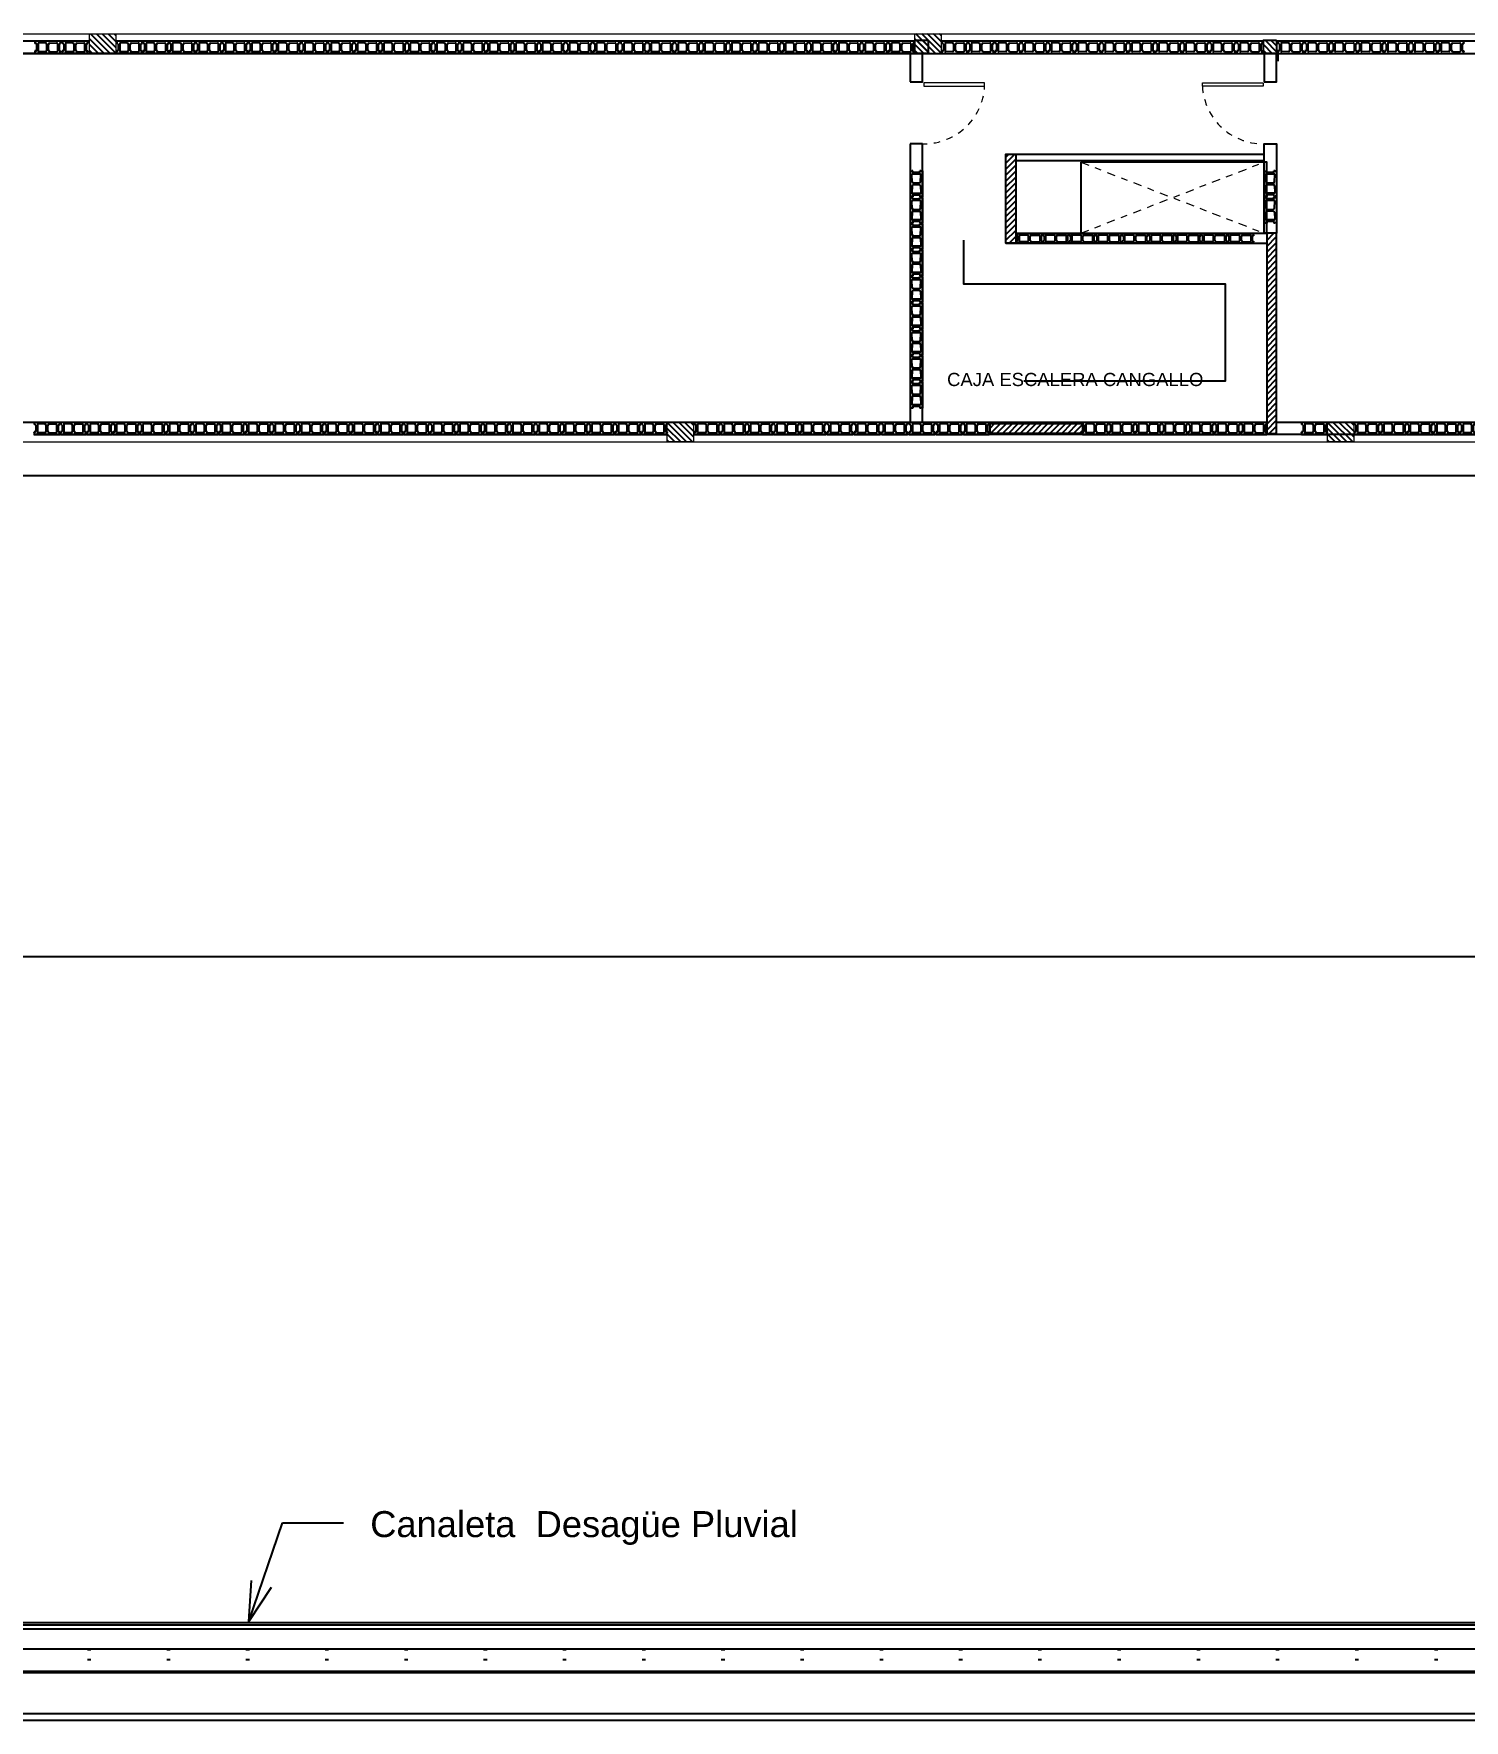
# Model space of a CAD drawing. Header units: millimetres. Extents: x 31.6 to 129.3, y 99 to 163.2.
# Drawn here: x 85.65 to 107.31, y 99.04 to 124.58 of the extents above; entities that cross this region are included whole.
import ezdxf

# ---------------------------------------------------------------- set-up
doc = ezdxf.new("R2010")
doc.units = ezdxf.units.MM
for name, pattern in [('Dash 1_16_', [0.003174, 0.001587, -0.001587]), ('DASHDOT', [1, 0.5, -0.25, 0, -0.25]), ('Grid Line', [0.022225, 0.0127, -0.003175, 0.003175, -0.003175])]:
    doc.linetypes.add(name, pattern=pattern)
for name, color, linetype, lineweight in [('A-DOORSYM', 7, 'Continuous', 9), ('VACIOS', 2, 'DASHDOT', 9), ('VIGAS', 7, 'Continuous', 9)]:
    doc.layers.add(name, color=color, linetype=linetype, lineweight=lineweight)
for name, color, linetype in [('ARQ - CARP', 253, 'Continuous'), ('BLOCK 014', 7, 'Continuous'), ('C', 7, 'Continuous'), ('c-h', 7, 'Continuous'), ('muro', 7, 'Continuous'), ('Sectores', 3, 'Continuous')]:
    doc.layers.add(name, color=color, linetype=linetype)
doc.styles.add('MtXpl_Arial_Unicode_', font='ARIALUNI.ttf')
doc.styles.get("Standard").update_dxf_attribs({"font": 'txt.shx'})
pattern_1 = [(135, (80.363816, 28.36593), (-0.04490128, -0.04490128), [])]
pattern_2 = [(45, (80.39043, 127.78694), (-0.04490128, 0.04490128), [])]

# ---------------------------------------------------------------- blocks, each defined once
blk = doc.blocks.new('Puerta de abrir una hoja - 0_90x2_10x0_23-3443815-04 - Planta de Techos')
at = {"layer": 'A-DOORSYM'}
for p, q in [((0.41, -0.115), (0.41, -1.035)), ((0.46, -0.115), (0.41, -0.115)), ((0.46, -1.035), (0.46, -0.115)), ((0.41, -1.035), (0.46, -1.035))]:
    blk.add_line(p, q, dxfattribs=at)
at = {"layer": 'A-DOORSYM', "linetype": 'Dash 1_16_'}
blk.add_arc((0.46, -0.115), 0.921, 176.8892, 266.8892, dxfattribs=at)
blk = doc.blocks.new('Puerta de abrir una hoja - 0_90x2_10x0_23-3443816-04 - Planta de Techos')
at = {"layer": 'A-DOORSYM'}
for p, q in [((0.41, 0.115), (0.41, 1.035)), ((0.41, 1.035), (0.46, 1.035)), ((0.46, 1.035), (0.46, 0.115)), ((0.46, 0.115), (0.41, 0.115))]:
    blk.add_line(p, q, dxfattribs=at)
at = {"layer": 'A-DOORSYM', "linetype": 'Dash 1_16_'}
blk.add_arc((0.46, 0.115), 0.921, 93.1108, 183.1108, dxfattribs=at)
blk = doc.blocks.new('BLOQUE H° 19X19X39 COMUN PLANTA')
for p, q in [((0, -0.010732), (0, 0)), ((0.39, 0), (0, 0)), ((0.39, -0.010732), (0.39, 0)), ((0, -0.010732), (0, -0.010732)), ((0, -0.04), (0, -0.029268)), ((0, -0.029268), (0, -0.029268)), ((0.015, -0.04), (0, -0.04)), ((0, -0.160732), (0, -0.15)), ((0.015, -0.15), (0, -0.15)), ((0, -0.160732), (0, -0.160732)), ((0, -0.19), (0, -0.179268)), ((0, -0.179268), (0, -0.179268)), ((0.39, -0.19), (0, -0.19)), ((0.005, -0.015732), (0.005, -0.024268)), ((0.005, -0.174268), (0.005, -0.165732)), ((0.025, -0.14), (0.025, -0.05)), ((0.05, -0.154463), (0.05, -0.035537)), ((0.163546, -0.031601), (0.060523, -0.025551)), ((0.163546, -0.158399), (0.060523, -0.164449)), ((0.1825, -0.051574), (0.1825, -0.138426)), ((0.2075, -0.051574), (0.2075, -0.138426)), ((0.226454, -0.031601), (0.329477, -0.025551)), ((0.226454, -0.158399), (0.329477, -0.164449)), ((0.34, -0.154463), (0.34, -0.035537)), ((0.365, -0.14), (0.365, -0.05)), ((0.375, -0.04), (0.39, -0.04)), ((0.375, -0.15), (0.39, -0.15)), ((0.385, -0.015732), (0.385, -0.024268)), ((0.385, -0.174268), (0.385, -0.165732)), ((0.39, -0.010732), (0.39, -0.010732)), ((0.39, -0.04), (0.39, -0.029268)), ((0.39, -0.029268), (0.39, -0.029268)), ((0.39, -0.160732), (0.39, -0.15)), ((0.39, -0.160732), (0.39, -0.160732)), ((0.39, -0.19), (0.39, -0.179268)), ((0.39, -0.179268), (0.39, -0.179268))]:
    blk.add_line(p, q)
for centre, radius, start, end in [((0, -0.015732), 0.005, 0, 90), ((0, -0.024268), 0.005, 270, 0), ((0, -0.165732), 0.005, 0, 90), ((0, -0.174268), 0.005, 270, 0), ((0.015, -0.05), 0.01, 0, 90), ((0.015, -0.14), 0.01, 270, 0), ((0.06, -0.035537), 0.01, 87.002127, 180), ((0.06, -0.154463), 0.01, 180, 272.997873), ((0.1625, -0.051574), 0.02, 0, 87.002127), ((0.1625, -0.138426), 0.02, 272.997873, 0), ((0.2275, -0.051574), 0.02, 92.997873, 180), ((0.2275, -0.138426), 0.02, 180, 267.002127), ((0.33, -0.035537), 0.01, 0, 92.997873), ((0.33, -0.154463), 0.01, 267.002127, 0), ((0.375, -0.05), 0.01, 90, 180), ((0.375, -0.14), 0.01, 180, 270), ((0.39, -0.015732), 0.005, 90, 180), ((0.39, -0.024268), 0.005, 180, 270), ((0.39, -0.165732), 0.005, 90, 180), ((0.39, -0.174268), 0.005, 180, 270)]:
    blk.add_arc(centre, radius, start, end)
blk = doc.blocks.new('BLOQUE H° 14X19X33 COMUN PLANTA')
for p, q in [((0, 0.14), (0, 0.132092)), ((0.39, 0.14), (0, 0.14)), ((0, 0.132092), (0, 0.132092)), ((0, 0.118434), (0, 0.110526)), ((0, 0.118434), (0, 0.118434)), ((0.011053, 0.110526), (0, 0.110526)), ((0, 0.029474), (0, 0.021566)), ((0.011053, 0.029474), (0, 0.029474)), ((0, 0.021566), (0, 0.021566)), ((0, 0.007908), (0, 0)), ((0, 0.007908), (0, 0.007908)), ((0.39, 0), (0, 0)), ((0.003684, 0.128408), (0.003684, 0.122118)), ((0.003684, 0.011592), (0.003684, 0.017882)), ((0.018421, 0.103158), (0.018421, 0.036842)), ((0.038421, 0.113815), (0.038421, 0.026185)), ((0.169455, 0.116715), (0.046175, 0.121173)), ((0.169455, 0.023285), (0.046175, 0.018827)), ((0.183421, 0.038002), (0.183421, 0.101998)), ((0.206579, 0.038002), (0.206579, 0.101998)), ((0.220545, 0.116715), (0.343825, 0.121173)), ((0.220545, 0.023285), (0.343825, 0.018827)), ((0.351579, 0.113815), (0.351579, 0.026185)), ((0.371579, 0.103158), (0.371579, 0.036842)), ((0.378947, 0.110526), (0.39, 0.110526)), ((0.378947, 0.029474), (0.39, 0.029474)), ((0.386316, 0.128408), (0.386316, 0.122118)), ((0.386316, 0.011592), (0.386316, 0.017882)), ((0.39, 0.14), (0.39, 0.132092)), ((0.39, 0.132092), (0.39, 0.132092)), ((0.39, 0.118434), (0.39, 0.110526)), ((0.39, 0.118434), (0.39, 0.118434)), ((0.39, 0.029474), (0.39, 0.021566)), ((0.39, 0.021566), (0.39, 0.021566)), ((0.39, 0.007908), (0.39, 0)), ((0.39, 0.007908), (0.39, 0.007908))]:
    blk.add_line(p, q)
for centre, radius, start, end in [((0, 0.128408), 0.003684, 0, 90), ((0, 0.122118), 0.003684, 270, 0), ((0, 0.017882), 0.003684, 0, 90), ((0, 0.011592), 0.003684, 270, 0), ((0.011053, 0.103158), 0.007368, 0, 90), ((0.011053, 0.036842), 0.007368, 270, 0), ((0.045789, 0.113815), 0.007368, 87.002127, 180), ((0.045789, 0.026185), 0.007368, 180, 272.997873), ((0.168684, 0.101998), 0.014737, 0, 87.002127), ((0.168684, 0.038002), 0.014737, 272.997873, 0), ((0.221316, 0.101998), 0.014737, 92.997873, 180), ((0.221316, 0.038002), 0.014737, 180, 267.002127), ((0.344211, 0.113815), 0.007368, 0, 92.997873), ((0.344211, 0.026185), 0.007368, 267.002127, 0), ((0.378947, 0.103158), 0.007368, 90, 180), ((0.378947, 0.036842), 0.007368, 180, 270), ((0.39, 0.128408), 0.003684, 90, 180), ((0.39, 0.122118), 0.003684, 180, 270), ((0.39, 0.017882), 0.003684, 90, 180), ((0.39, 0.011592), 0.003684, 180, 270)]:
    blk.add_arc(centre, radius, start, end)

msp = doc.modelspace()

# ---------------------------------------------------------------- hatches: boundary and pattern name
at = {"layer": 'c-h', "true_color": 0x939598}
h = msp.add_hatch(dxfattribs=at)
h.set_pattern_fill('ANSI31', color=252, scale=0.02, angle=90, style=0)
h.set_pattern_definition([(135, (67.86381, 28.36593), (-0.04490128, -0.04490128), [])])
h.paths.add_polyline_path([(86.89, 124.583), (86.89, 124.283), (86.49, 124.283), (86.49, 124.583)])
h = msp.add_hatch(dxfattribs=at)
h.set_pattern_fill('ANSI31', color=252, scale=0.02, angle=90, style=0)
h.set_pattern_definition(pattern_1)
h.paths.add_polyline_path([(99.39, 124.583), (99.39, 124.283), (98.99, 124.283), (98.99, 124.583)])
h = msp.add_hatch(dxfattribs=at)
h.set_pattern_fill('ANSI31', color=252, scale=0.02, angle=90, style=0)
h.set_pattern_definition(pattern_1)
h.paths.add_polyline_path([(99.19, 124.483), (99.19, 124.283), (98.99, 124.283), (98.99, 124.483)])
h = msp.add_hatch(dxfattribs=at)
h.set_pattern_fill('ANSI31', color=252, scale=0.02, angle=90, style=0)
h.set_pattern_definition([(135, (85.643816, 28.36593), (-0.04490128, -0.04490128), [])])
h.paths.add_polyline_path([(104.47, 124.483), (104.47, 124.283), (104.27, 124.283), (104.27, 124.483)])
h = msp.add_hatch(dxfattribs=at)
h.set_pattern_fill('ANSI31', color=252, scale=0.02, style=0)
h.set_pattern_definition(pattern_2)
h.paths.add_polyline_path([(100.52, 122.758), (100.52, 121.413), (100.37, 121.413), (100.37, 122.758)])
h = msp.add_hatch(dxfattribs=at)
h.set_pattern_fill('ANSI31', color=252, scale=0.02, style=0)
h.set_pattern_definition(pattern_2)
h.paths.add_polyline_path([(104.32, 121.563), (104.32, 118.528), (104.47, 118.528), (104.47, 121.563)])
h = msp.add_hatch(dxfattribs=at)
h.set_pattern_fill('ANSI31', color=252, scale=0.02, angle=90, style=0)
h.set_pattern_definition([(135, (76.613816, 22.28593), (-0.04490128, -0.04490128), [])])
h.paths.add_polyline_path([(95.64, 118.703), (95.64, 118.403), (95.24, 118.403), (95.24, 118.703)])
h = msp.add_hatch(dxfattribs=at)
h.set_pattern_fill('ANSI31', color=252, scale=0.02, style=0)
h.set_pattern_definition(pattern_2)
h.paths.add_polyline_path([(100.13, 118.678), (101.53, 118.678), (101.53, 118.528), (100.13, 118.528)])
h = msp.add_hatch(dxfattribs=at)
h.set_pattern_fill('ANSI31', color=252, scale=0.02, angle=90, style=0)
h.set_pattern_definition([(135, (86.613816, 22.28593), (-0.04490128, -0.04490128), [])])
h.paths.add_polyline_path([(105.64, 118.703), (105.64, 118.403), (105.24, 118.403), (105.24, 118.703)])

# ---------------------------------------------------------------- linework, layer by layer
at = {"color": 252, "true_color": 0x939598}
for points in [[(101.984, 119.328), (103.695, 119.328), (103.695, 120.788), (99.735, 120.791), (99.735, 121.458)], [(100.64, 119.328), (101.984, 119.328)]]:
    msp.add_lwpolyline(points, dxfattribs=at)
at = {"layer": 'BLOCK 014', "color": 252, "true_color": 0x939598}
for p, q in [((99.108, 122.915), (98.918, 122.915)), ((98.918, 122.915), (98.918, 118.703)), ((99.108, 118.703), (99.108, 122.915)), ((100.37, 121.413), (104.32, 121.413)), ((100.52, 121.563), (104.32, 121.563)), ((79.228, 118.703), (98.918, 118.703)), ((99.108, 118.703), (104.32, 118.703)), ((104.47, 118.703), (115.445, 118.703))]:
    msp.add_line(p, q, dxfattribs=at)
for points in [[(74.39, 124.473), (86.49, 124.473)], [(86.89, 124.473), (98.99, 124.473)], [(99.385, 124.473), (104.27, 124.473)], [(104.47, 124.473), (111.49, 124.473)], [(37.03, 124.283), (111.35, 124.283)], [(115.64, 124.283), (115.64, 118.513), (95.64, 118.513)], [(95.24, 118.513), (85.64, 118.513)]]:
    msp.add_lwpolyline(points, dxfattribs=at)
for points in [[(98.918, 123.853), (99.108, 123.853), (99.108, 124.283), (98.918, 124.283)], [(104.28, 123.853), (104.47, 123.853), (104.47, 124.283), (104.28, 124.283)], [(104.28, 122.917), (104.47, 122.917), (104.47, 121.563), (104.28, 121.563)]]:
    msp.add_lwpolyline(points, close=True, dxfattribs=at)
at = {"layer": 'C', "color": 252, "true_color": 0x939598}
for points in [[(99.19, 124.483), (99.19, 124.283), (98.99, 124.283), (98.99, 124.483)], [(104.47, 124.483), (104.47, 124.283), (104.27, 124.283), (104.27, 124.483)], [(100.52, 122.758), (100.52, 121.413), (100.37, 121.413), (100.37, 122.758)], [(104.32, 121.563), (104.32, 118.528), (104.47, 118.528), (104.47, 121.563)], [(100.13, 118.678), (101.53, 118.678), (101.53, 118.528), (100.13, 118.528)]]:
    msp.add_lwpolyline(points, close=True, dxfattribs=at)
at = {"layer": 'muro', "color": 252, "true_color": 0x939598}
for p, q in [((98.898, 124.283), (62.155, 124.283)), ((99.388, 124.283), (99.588, 124.283)), ((104.495, 124.166), (104.495, 124.283)), ((100.37, 121.413), (100.37, 122.75)), ((104.265, 122.658), (100.52, 122.658)), ((100.52, 122.65), (100.52, 121.563)), ((100.627, 121.413), (104.32, 121.413)), ((104.32, 121.413), (104.32, 118.678)), ((104.47, 118.703), (104.47, 121.563)), ((104.32, 118.528), (104.47, 118.528)), ((31.84, 117.891), (128.92, 117.891)), ((116.389, 110.603), (83.898, 110.603)), ((88.902, 100.541), (89.412, 102.035)), ((89.412, 102.035), (90.336, 102.035)), ((88.902, 100.541), (88.944, 101.161)), ((88.902, 100.541), (89.248, 101.057)), ((44.809, 100.523), (116.389, 100.523)), ((116.134, 100.423), (45.079, 100.423)), ((45.144, 100.488), (116.069, 100.488)), ((44.779, 100.123), (116.434, 100.123)), ((86.459, 100.113), (86.511, 100.113)), ((86.459, 99.963), (86.511, 99.963)), ((87.659, 100.113), (87.711, 100.113)), ((87.659, 99.963), (87.711, 99.963)), ((88.859, 100.113), (88.911, 100.113)), ((88.859, 99.963), (88.911, 99.963)), ((90.059, 100.113), (90.111, 100.113)), ((90.059, 99.963), (90.111, 99.963)), ((91.259, 100.113), (91.311, 100.113)), ((91.259, 99.963), (91.311, 99.963)), ((92.459, 100.113), (92.511, 100.113)), ((92.459, 99.963), (92.511, 99.963)), ((93.659, 100.113), (93.711, 100.113)), ((93.659, 99.963), (93.711, 99.963)), ((94.859, 100.113), (94.911, 100.113)), ((94.859, 99.963), (94.911, 99.963)), ((96.059, 100.113), (96.111, 100.113)), ((96.059, 99.963), (96.111, 99.963)), ((97.259, 100.113), (97.311, 100.113)), ((97.259, 99.963), (97.311, 99.963)), ((98.459, 100.113), (98.511, 100.113)), ((98.459, 99.963), (98.511, 99.963)), ((99.659, 100.113), (99.711, 100.113)), ((99.659, 99.963), (99.711, 99.963)), ((100.859, 100.113), (100.911, 100.113)), ((100.859, 99.963), (100.911, 99.963)), ((102.059, 100.113), (102.111, 100.113)), ((102.059, 99.963), (102.111, 99.963)), ((103.259, 100.113), (103.311, 100.113)), ((103.259, 99.963), (103.311, 99.963)), ((104.459, 100.113), (104.511, 100.113)), ((104.459, 99.963), (104.511, 99.963)), ((105.659, 100.113), (105.711, 100.113)), ((105.659, 99.963), (105.711, 99.963)), ((106.859, 100.113), (106.911, 100.113)), ((106.859, 99.963), (106.911, 99.963)), ((128.705, 99.763), (32.06, 99.763)), ((32.065, 99.785), (128.7, 99.785)), ((32.06, 99.144), (128.705, 99.144)), ((31.843, 99.043), (128.961, 99.043))]:
    msp.add_line(p, q, dxfattribs=at)
msp.add_lwpolyline([(100.37, 122.758), (104.265, 122.758)], dxfattribs=at)
msp.add_lwpolyline([(101.505, 122.638), (101.505, 121.563), (104.32, 121.563), (104.32, 122.638)], close=True, dxfattribs=at)
at = {"layer": 'VACIOS', "color": 252, "linetype": 'Grid Line', "ltscale": 10, "true_color": 0x939598}
for p, q in [((101.505, 122.638), (104.28, 121.563)), ((101.505, 121.563), (104.28, 122.638))]:
    msp.add_line(p, q, dxfattribs=at)
at = {"layer": 'VIGAS', "color": 252, "true_color": 0x939598}
for p, q in [((33.22, 124.583), (115.64, 124.583)), ((33.22, 124.283), (115.445, 124.283)), ((33.34, 118.403), (115.64, 118.403))]:
    msp.add_line(p, q, dxfattribs=at)
for points in [[(86.89, 124.583), (86.89, 124.283), (86.49, 124.283), (86.49, 124.583)], [(99.39, 124.583), (99.39, 124.283), (98.99, 124.283), (98.99, 124.583)], [(95.64, 118.703), (95.64, 118.403), (95.24, 118.403), (95.24, 118.703)], [(105.64, 118.703), (105.64, 118.403), (105.24, 118.403), (105.24, 118.703)]]:
    msp.add_lwpolyline(points, close=True, dxfattribs=at)

# ---------------------------------------------------------------- block references
at = {"layer": 'ARQ - CARP', "color": 252, "true_color": 0x939598}
for p, rotation in [((86.053, 124.283), 180), ((86.464, 124.283), 180), ((87.289, 124.283), 180), ((87.689, 124.283), 180), ((88.089, 124.283), 180), ((88.489, 124.283), 180), ((88.889, 124.283), 180), ((89.289, 124.283), 180), ((89.689, 124.283), 180), ((90.089, 124.283), 180), ((90.489, 124.283), 180), ((90.889, 124.283), 180), ((91.289, 124.283), 180), ((91.689, 124.283), 180), ((92.089, 124.283), 180), ((92.489, 124.283), 180), ((92.889, 124.283), 180), ((93.289, 124.283), 180), ((93.689, 124.283), 180), ((94.099, 124.283), 180), ((94.51, 124.283), 180), ((94.923, 124.283), 180), ((95.338, 124.283), 180), ((95.745, 124.283), 180), ((96.151, 124.283), 180), ((96.557, 124.283), 180), ((96.965, 124.283), 180), ((97.372, 124.283), 180), ((97.778, 124.283), 180), ((98.178, 124.283), 180), ((98.578, 124.283), 180), ((98.978, 124.283), 180), ((99.788, 124.283), 180), ((100.188, 124.283), 180), ((100.593, 124.283), 180), ((100.996, 124.283), 180), ((101.399, 124.283), 180), ((101.805, 124.283), 180), ((102.211, 124.283), 180), ((102.618, 124.283), 180), ((103.028, 124.283), 180), ((103.437, 124.283), 180), ((103.847, 124.283), 180), ((104.256, 124.283), 180), ((104.877, 124.283), 180), ((105.285, 124.283), 180), ((105.692, 124.283), 180), ((106.092, 124.283), 180), ((106.493, 124.283), 180), ((106.902, 124.283), 180), ((107.303, 124.283), 180), ((98.918, 122.115), 90), ((104.28, 122.117), 90), ((98.918, 121.715), 90), ((104.28, 121.716), 90), ((98.918, 121.315), 90), ((98.918, 120.915), 90), ((98.918, 120.515), 90), ((98.918, 120.115), 90), ((98.918, 119.715), 90), ((98.918, 119.315), 90), ((98.918, 118.915), 90), ((86.04, 118.513), 180), ((86.44, 118.513), 180), ((86.84, 118.513), 180), ((87.24, 118.513), 180), ((87.64, 118.513), 180), ((88.04, 118.513), 180), ((88.44, 118.513), 180), ((88.84, 118.513), 180), ((89.24, 118.513), 180), ((89.64, 118.513), 180), ((90.04, 118.513), 180), ((90.44, 118.513), 180), ((90.84, 118.513), 180), ((91.24, 118.513), 180), ((91.64, 118.513), 180), ((92.04, 118.513), 180), ((92.44, 118.513), 180), ((92.84, 118.513), 180), ((93.24, 118.513), 180), ((93.64, 118.513), 180), ((94.04, 118.513), 180), ((94.44, 118.513), 180), ((94.84, 118.513), 180), ((95.24, 118.513), 180), ((96.04, 118.513), 180), ((96.44, 118.513), 180), ((96.84, 118.513), 180), ((97.24, 118.513), 180), ((97.64, 118.513), 180), ((98.051, 118.513), 180), ((98.463, 118.513), 180), ((98.878, 118.513), 180), ((99.294, 118.513), 180), ((99.705, 118.513), 180), ((100.115, 118.513), 180), ((101.92, 118.513), 180), ((102.32, 118.513), 180), ((102.72, 118.513), 180), ((103.12, 118.513), 180), ((103.52, 118.513), 180), ((103.92, 118.513), 180), ((104.32, 118.513), 180), ((105.235, 118.513), 180), ((106.035, 118.513), 180), ((106.435, 118.513), 180), ((106.835, 118.513), 180), ((107.235, 118.513), 180), ((107.635, 118.513), 180)]:
    msp.add_blockref('BLOQUE H° 19X19X39 COMUN PLANTA', p, dxfattribs=dict(at, rotation=rotation))
for p in [(100.53, 121.413), (100.93, 121.413), (101.33, 121.413), (101.73, 121.413), (102.13, 121.413), (102.53, 121.413), (102.93, 121.413), (103.33, 121.413), (103.73, 121.413)]:
    msp.add_blockref('BLOQUE H° 14X19X33 COMUN PLANTA', p, dxfattribs=at)
at = {"layer": 'muro', "color": 252, "true_color": 0x939598, "rotation": 90}
for name, p in [('Puerta de abrir una hoja - 0_90x2_10x0_23-3443815-04 - Planta de Techos', (99.013, 123.377)), ('Puerta de abrir una hoja - 0_90x2_10x0_23-3443816-04 - Planta de Techos', (104.38, 123.377))]:
    msp.add_blockref(name, p, dxfattribs=at)

# ---------------------------------------------------------------- texts
at = {"layer": 'muro', "color": 252, "true_color": 0x939598, "insert": (90.742, 102.21), "char_height": 0.39341, "width": 7.7184, "attachment_point": 1, "line_spacing_factor": 0.938532}
msp.add_mtext('\\fArial|b0|i0|c0|p34|;Canaleta  Desagüe Pluvial', dxfattribs=at)
at = {"layer": 'Sectores', "style": 'MtXpl_Arial_Unicode_'}
msp.add_text('CAJA ESCALERA CANGALLO', height=0.2, dxfattribs=at).set_placement((99.479, 119.247))

doc.saveas('drawing.dxf')
